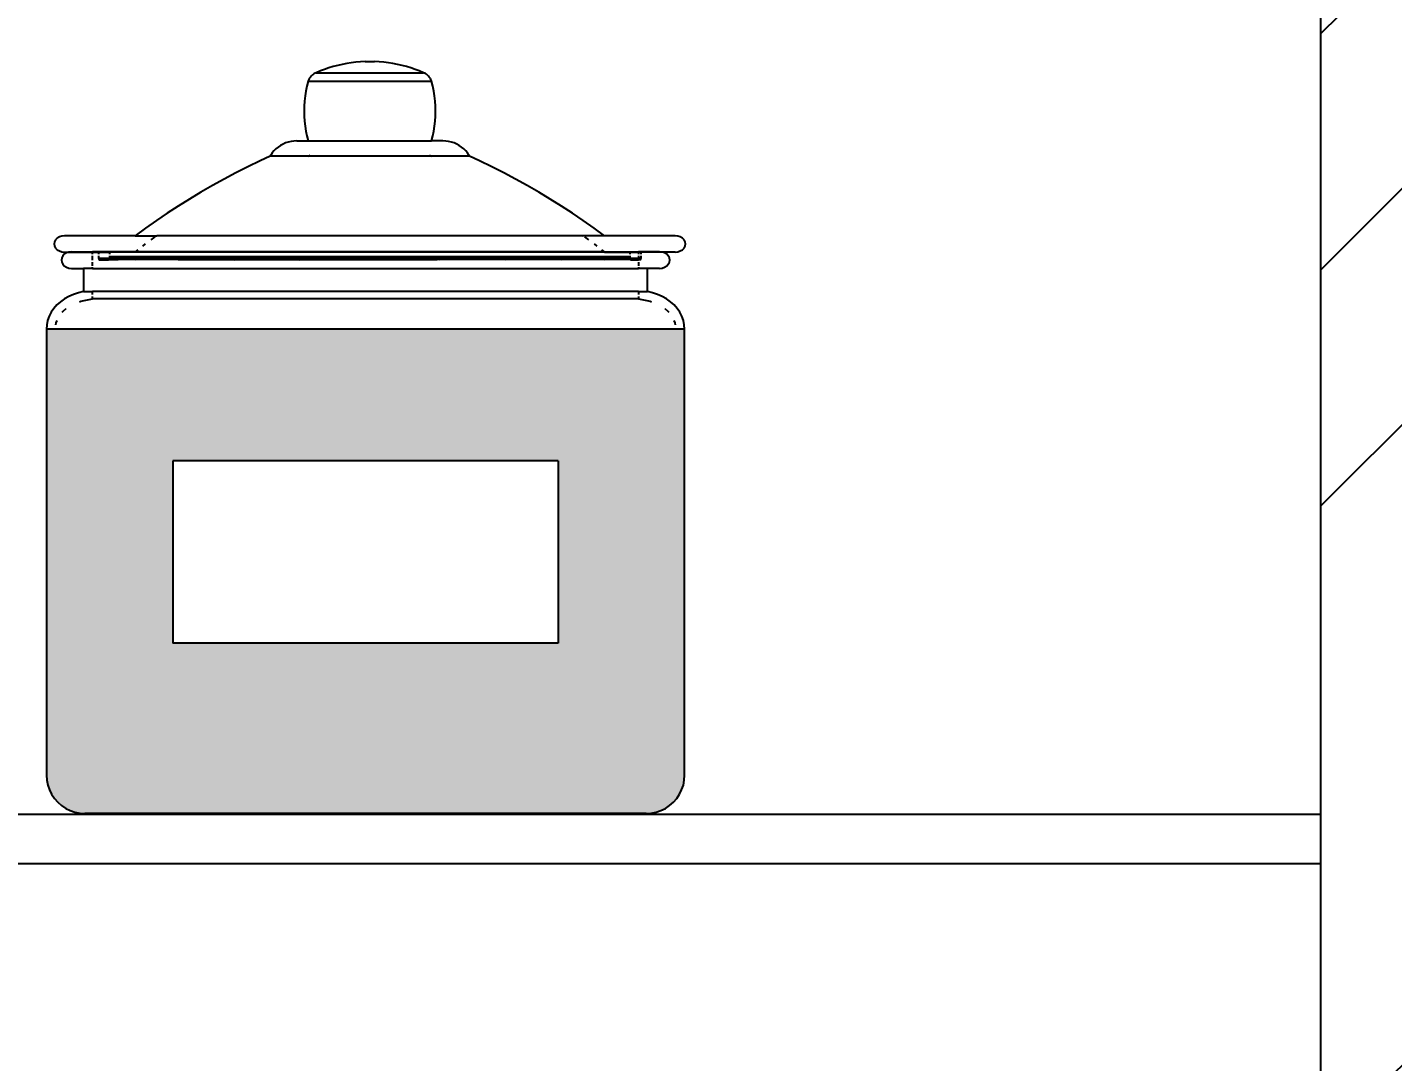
# Model space of a CAD drawing. Header units: millimetres. Extents: x 857 to 2168, y 576 to 1198.
# Drawn here: x 1517.08 to 1530.09, y 635.29 to 645.15 of the extents above; entities that cross this region are included whole.
import ezdxf

# ---------------------------------------------------------------- set-up
doc = ezdxf.new("R2010")
doc.units = ezdxf.units.MM
doc.layers.add('WAL', color=7, linetype='Continuous', lineweight=30)
doc.styles.get("Standard").update_dxf_attribs({"font": 'arial.ttf'})
doc.dimstyles.new('ISO-25', dxfattribs={"dimtxt": 2.5, "dimasz": 2.5, "dimexe": 1.25, "dimexo": 0.625, "dimtad": 1, "dimdec": 0, "dimlunit": 4, "dimtxsty": 'Standard', "dimcen": 2.5, "dimadec": 0, "dimazin": 0, "dimtfac": 1, "dimtdec": 0, "dimtmove": 0, "dimatfit": 3, "dimfxl": 1, "dimarcsym": 0})

# ---------------------------------------------------------------- blocks, each defined once
blk = doc.blocks.new('*D74')
at = {"layer": 'Defpoints', "color": 0, "transparency": 16777216}
for p in [(1529.406, 671.01), (1529.406, 626.364), (1547.605, 626.364)]:
    blk.add_point(p, dxfattribs=at)
at = {"layer": 'WAL', "color": 0, "lineweight": -2, "transparency": 16777216}
for p, q in [((1530.031, 671.01), (1548.855, 671.01)), ((1547.605, 668.51), (1547.605, 628.864)), ((1530.031, 626.364), (1548.855, 626.364))]:
    blk.add_line(p, q, dxfattribs=at)
at = {"layer": 'WAL', "color": 0, "transparency": 16777216}
for points in [[(1547.188, 668.51), (1548.021, 668.51), (1547.605, 671.01)], [(1547.188, 628.864), (1548.021, 628.864), (1547.605, 626.364)]]:
    blk.add_solid(points, dxfattribs=at)
at = {"layer": 'WAL', "color": 0, "lineweight": -2, "transparency": 16777216, "insert": (1545.702, 648.687), "char_height": 2.5, "attachment_point": 5, "rotation": 90}
blk.add_mtext('3\'10"', dxfattribs=at)

msp = doc.modelspace()

# ---------------------------------------------------------------- hatches: boundary and pattern name
at = {"lineweight": -2, "true_color": 0xfac7ad}
h = msp.add_hatch(color=31, dxfattribs=at)
h.dxf.hatch_style = 1
h.paths.add_polyline_path([(1502.977, 666.315), (1502.893, 666.315), (1496.981, 666.315), (1496.896, 666.315), (1496.896, 660.543), (1496.899, 660.495), (1496.908, 660.448), (1496.924, 660.403), (1496.945, 660.36), (1496.972, 660.32), (1497.003, 660.284), (1497.039, 660.253), (1497.079, 660.226), (1497.122, 660.205), (1497.134, 660.201), (1502.74, 660.201), (1502.752, 660.205), (1502.794, 660.226), (1502.834, 660.253), (1502.87, 660.284), (1502.902, 660.32), (1502.928, 660.36), (1502.95, 660.403), (1502.965, 660.448), (1502.974, 660.495), (1502.977, 660.543)])
h.paths.add_polyline_path([(1501.772, 662.56), (1498.101, 662.56), (1498.101, 664.298), (1501.772, 664.298)], flags=16)
h.paths.add_polyline_path([(1509.928, 666.315), (1509.843, 666.315), (1503.931, 666.315), (1503.846, 666.315), (1503.846, 660.543), (1503.849, 660.495), (1503.859, 660.448), (1503.874, 660.403), (1503.895, 660.36), (1503.922, 660.32), (1503.953, 660.284), (1503.989, 660.253), (1504.029, 660.226), (1504.072, 660.205), (1504.084, 660.201), (1509.69, 660.201), (1509.702, 660.205), (1509.745, 660.226), (1509.784, 660.253), (1509.82, 660.284), (1509.852, 660.32), (1509.879, 660.36), (1509.9, 660.403), (1509.915, 660.448), (1509.924, 660.495), (1509.928, 660.543)])
h.paths.add_polyline_path([(1505.052, 662.56), (1505.052, 664.298), (1508.722, 664.298), (1508.722, 662.56)], flags=16)
h.paths.add_polyline_path([(1516.687, 660.403), (1516.702, 660.448), (1516.712, 660.495), (1516.715, 660.543), (1516.715, 664.795), (1510.634, 664.795), (1510.634, 660.543), (1510.637, 660.495), (1510.646, 660.448), (1510.661, 660.403), (1510.683, 660.36), (1510.709, 660.32), (1510.741, 660.284), (1510.777, 660.253), (1510.816, 660.226), (1510.859, 660.205), (1510.871, 660.201), (1516.477, 660.201), (1516.489, 660.205), (1516.532, 660.226), (1516.572, 660.253), (1516.608, 660.284), (1516.639, 660.32), (1516.666, 660.36)])
h.paths.add_polyline_path([(1511.839, 661.8), (1511.839, 663.538), (1515.509, 663.538), (1515.509, 661.8)], flags=16)
h.paths.add_polyline_path([(1523.665, 664.795), (1517.584, 664.795), (1517.584, 660.543), (1517.587, 660.495), (1517.596, 660.448), (1517.612, 660.403), (1517.633, 660.36), (1517.659, 660.32), (1517.691, 660.284), (1517.727, 660.253), (1517.767, 660.226), (1517.81, 660.205), (1517.822, 660.201), (1523.427, 660.201), (1523.439, 660.205), (1523.482, 660.226), (1523.522, 660.253), (1523.558, 660.284), (1523.59, 660.32), (1523.616, 660.36), (1523.637, 660.403), (1523.653, 660.448), (1523.662, 660.495), (1523.665, 660.543)])
h.paths.add_polyline_path([(1518.789, 661.8), (1518.789, 663.538), (1522.46, 663.538), (1522.46, 661.8)], flags=16)
h.paths.add_polyline_path([(1504.216, 653.527), (1498.134, 653.527), (1498.134, 649.275), (1498.137, 649.228), (1498.147, 649.181), (1498.162, 649.135), (1498.183, 649.092), (1498.21, 649.053), (1498.241, 649.017), (1504.108, 649.017), (1504.14, 649.053), (1504.167, 649.092), (1504.188, 649.135), (1504.203, 649.181), (1504.212, 649.228), (1504.216, 649.275)])
h.paths.add_polyline_path([(1503.01, 650.532), (1499.34, 650.532), (1499.34, 652.27), (1503.01, 652.27)], flags=16)
h.paths.add_polyline_path([(1524.903, 655.047), (1524.819, 655.047), (1518.906, 655.047), (1518.822, 655.047), (1518.822, 649.275), (1518.825, 649.228), (1518.834, 649.181), (1518.85, 649.135), (1518.871, 649.092), (1518.897, 649.053), (1518.929, 649.017), (1524.796, 649.017), (1524.828, 649.053), (1524.854, 649.092), (1524.875, 649.135), (1524.891, 649.181), (1524.9, 649.228), (1524.903, 649.275)])
h.paths.add_polyline_path([(1523.698, 653.03), (1523.698, 651.293), (1520.027, 651.293), (1520.027, 653.03)], flags=16)
h.paths.add_polyline_path([(1511.166, 653.527), (1505.084, 653.527), (1505.084, 649.275), (1505.087, 649.228), (1505.097, 649.181), (1505.112, 649.135), (1505.133, 649.092), (1505.16, 649.053), (1505.192, 649.017), (1511.059, 649.017), (1511.09, 649.053), (1511.117, 649.092), (1511.138, 649.135), (1511.153, 649.181), (1511.163, 649.228), (1511.166, 649.275)])
h.paths.add_polyline_path([(1506.29, 650.532), (1506.29, 652.27), (1509.96, 652.27), (1509.96, 650.532)], flags=16)
h.paths.add_polyline_path([(1517.953, 655.047), (1517.869, 655.047), (1511.956, 655.047), (1511.872, 655.047), (1511.872, 649.275), (1511.875, 649.228), (1511.884, 649.181), (1511.9, 649.135), (1511.921, 649.092), (1511.947, 649.053), (1511.979, 649.017), (1517.846, 649.017), (1517.878, 649.053), (1517.904, 649.092), (1517.925, 649.135), (1517.941, 649.181), (1517.95, 649.228), (1517.953, 649.275)])
h.paths.add_polyline_path([(1513.077, 651.293), (1513.077, 653.03), (1516.748, 653.03), (1516.748, 651.293)], flags=16)
h.paths.add_polyline_path([(1502.654, 643.791), (1502.57, 643.791), (1496.658, 643.791), (1496.573, 643.791), (1496.573, 638.019), (1496.576, 637.971), (1496.585, 637.924), (1496.601, 637.879), (1496.622, 637.836), (1496.649, 637.796), (1496.68, 637.76), (1496.716, 637.729), (1496.756, 637.702), (1496.799, 637.681), (1496.844, 637.665), (1496.891, 637.656), (1496.939, 637.653), (1497.304, 637.653), (1501.923, 637.653), (1502.289, 637.653), (1502.336, 637.656), (1502.383, 637.665), (1502.429, 637.681), (1502.472, 637.702), (1502.511, 637.729), (1502.547, 637.76), (1502.579, 637.796), (1502.605, 637.836), (1502.627, 637.879), (1502.642, 637.924), (1502.651, 637.971), (1502.654, 638.019)])
h.paths.add_polyline_path([(1497.779, 640.036), (1497.779, 641.774), (1501.449, 641.774), (1501.449, 640.036)], flags=16)
h.paths.add_polyline_path([(1509.605, 643.791), (1509.52, 643.791), (1503.608, 643.791), (1503.523, 643.791), (1503.523, 638.019), (1503.526, 637.971), (1503.536, 637.924), (1503.551, 637.879), (1503.572, 637.836), (1503.599, 637.796), (1503.63, 637.76), (1503.666, 637.729), (1503.706, 637.702), (1503.749, 637.681), (1503.794, 637.665), (1503.841, 637.656), (1503.889, 637.653), (1504.254, 637.653), (1508.874, 637.653), (1509.239, 637.653), (1509.287, 637.656), (1509.334, 637.665), (1509.379, 637.681), (1509.422, 637.702), (1509.462, 637.729), (1509.498, 637.76), (1509.529, 637.796), (1509.556, 637.836), (1509.577, 637.879), (1509.592, 637.924), (1509.602, 637.971), (1509.605, 638.019)])
h.paths.add_polyline_path([(1504.729, 640.036), (1504.729, 641.774), (1508.399, 641.774), (1508.399, 640.036)], flags=16)
h.paths.add_polyline_path([(1516.392, 642.271), (1510.311, 642.271), (1510.311, 638.019), (1510.314, 637.971), (1510.323, 637.924), (1510.338, 637.879), (1510.36, 637.836), (1510.386, 637.796), (1510.418, 637.76), (1510.454, 637.729), (1510.493, 637.702), (1510.536, 637.681), (1510.582, 637.665), (1510.629, 637.656), (1510.676, 637.653), (1511.042, 637.653), (1515.661, 637.653), (1516.026, 637.653), (1516.074, 637.656), (1516.121, 637.665), (1516.166, 637.681), (1516.209, 637.702), (1516.249, 637.729), (1516.285, 637.76), (1516.316, 637.796), (1516.343, 637.836), (1516.364, 637.879), (1516.38, 637.924), (1516.389, 637.971), (1516.392, 638.019)])
h.paths.add_polyline_path([(1511.516, 639.276), (1511.516, 641.013), (1515.187, 641.013), (1515.187, 639.276)], flags=16)
h.paths.add_polyline_path([(1523.293, 637.836), (1523.314, 637.879), (1523.33, 637.924), (1523.339, 637.971), (1523.342, 638.019), (1523.342, 642.271), (1517.261, 642.271), (1517.261, 638.019), (1517.264, 637.971), (1517.273, 637.924), (1517.289, 637.879), (1517.31, 637.836), (1517.336, 637.796), (1517.368, 637.76), (1517.404, 637.729), (1517.444, 637.702), (1517.487, 637.681), (1517.532, 637.665), (1517.579, 637.656), (1517.627, 637.653), (1517.992, 637.653), (1522.611, 637.653), (1522.976, 637.653), (1523.024, 637.656), (1523.071, 637.665), (1523.116, 637.681), (1523.159, 637.702), (1523.199, 637.729), (1523.235, 637.76), (1523.267, 637.796)])
h.paths.add_polyline_path([(1518.466, 639.276), (1518.466, 641.013), (1522.137, 641.013), (1522.137, 639.276)], flags=16)
h.paths.add_polyline_path([(1502.685, 630.978), (1496.604, 630.978), (1496.604, 626.726), (1496.607, 626.679), (1496.616, 626.632), (1496.631, 626.586), (1496.653, 626.544), (1496.679, 626.504), (1496.711, 626.468), (1502.578, 626.468), (1502.609, 626.504), (1502.636, 626.544), (1502.657, 626.586), (1502.672, 626.632), (1502.682, 626.679), (1502.685, 626.726)])
h.paths.add_polyline_path([(1497.809, 627.984), (1497.809, 629.721), (1501.479, 629.721), (1501.479, 627.984)], flags=16)
h.paths.add_polyline_path([(1509.635, 630.978), (1503.554, 630.978), (1503.554, 626.726), (1503.557, 626.679), (1503.566, 626.632), (1503.582, 626.586), (1503.603, 626.544), (1503.629, 626.504), (1503.661, 626.468), (1509.528, 626.468), (1509.56, 626.504), (1509.586, 626.544), (1509.607, 626.586), (1509.623, 626.632), (1509.632, 626.679), (1509.635, 626.726)])
h.paths.add_polyline_path([(1504.759, 627.984), (1504.759, 629.721), (1508.43, 629.721), (1508.43, 627.984)], flags=16)
h.paths.add_polyline_path([(1516.422, 632.499), (1516.338, 632.499), (1510.426, 632.499), (1510.341, 632.499), (1510.341, 626.726), (1510.344, 626.679), (1510.354, 626.632), (1510.369, 626.586), (1510.39, 626.544), (1510.417, 626.504), (1510.448, 626.468), (1516.315, 626.468), (1516.347, 626.504), (1516.373, 626.544), (1516.395, 626.586), (1516.41, 626.632), (1516.419, 626.679), (1516.422, 626.726)])
h.paths.add_polyline_path([(1511.547, 628.744), (1511.547, 630.481), (1515.217, 630.481), (1515.217, 628.744)], flags=16)
h.paths.add_polyline_path([(1523.373, 632.499), (1523.288, 632.499), (1517.376, 632.499), (1517.291, 632.499), (1517.291, 626.726), (1517.294, 626.679), (1517.304, 626.632), (1517.319, 626.586), (1517.34, 626.544), (1517.367, 626.504), (1517.398, 626.468), (1523.266, 626.468), (1523.297, 626.504), (1523.324, 626.544), (1523.345, 626.586), (1523.36, 626.632), (1523.37, 626.679), (1523.373, 626.726)])
h.paths.add_polyline_path([(1522.167, 628.744), (1518.497, 628.744), (1518.497, 630.481), (1522.167, 630.481)], flags=16)
at = {"layer": 'WAL', "lineweight": -2, "true_color": 0xd56c9f}
h = msp.add_hatch(dxfattribs=at)
h.set_pattern_fill('GOST_GROUND', color=233, scale=0.75)
h.set_pattern_definition([(45, (-730.247, 1758.333), (10.606602, 0), [15]), (45, (-727.997, 1758.333), (10.606602, 0), [15]), (45, (-725.747, 1758.333), (10.606602, 0), [15])])
h.paths.add_polyline_path([(1533.814, 703.247), (1490.869, 703.247), (1490.869, 673.83), (1529.406, 673.83, 0.496712), (1529.406, 672.89), (1490.869, 672.89), (1490.869, 671.01), (1529.406, 671.01), (1529.406, 626.364), (1490.869, 626.364), (1490.869, 624.484), (1529.428, 624.484, 0.569305), (1529.428, 623.544), (1490.869, 623.544), (1490.869, 594.948), (1533.814, 594.948), (1533.814, 622.605)])

# ---------------------------------------------------------------- linework, layer by layer
at = {"layer": 'WAL', "lineweight": -2}
for p, q in [((1529.406, 626.364), (1529.406, 671.01)), ((1519.871, 644.731), (1519.832, 644.714)), ((1519.871, 644.731), (1519.832, 644.714)), ((1519.911, 644.746), (1519.871, 644.731)), ((1519.911, 644.746), (1519.871, 644.731)), ((1519.952, 644.759), (1519.911, 644.746)), ((1519.952, 644.759), (1519.911, 644.746)), ((1519.994, 644.772), (1519.952, 644.759)), ((1519.994, 644.772), (1519.952, 644.759)), ((1520.036, 644.783), (1519.994, 644.772)), ((1520.036, 644.783), (1519.994, 644.772)), ((1520.079, 644.792), (1520.036, 644.783)), ((1520.079, 644.792), (1520.036, 644.783)), ((1520.122, 644.801), (1520.079, 644.792)), ((1520.122, 644.801), (1520.079, 644.792)), ((1520.166, 644.808), (1520.122, 644.801)), ((1520.166, 644.808), (1520.122, 644.801)), ((1520.21, 644.813), (1520.166, 644.808)), ((1520.21, 644.813), (1520.166, 644.808)), ((1520.254, 644.817), (1520.21, 644.813)), ((1520.254, 644.817), (1520.21, 644.813)), ((1520.298, 644.82), (1520.254, 644.817)), ((1520.298, 644.82), (1520.254, 644.817)), ((1520.298, 644.82), (1520.387, 644.82)), ((1520.298, 644.82), (1520.387, 644.82)), ((1520.431, 644.817), (1520.387, 644.82)), ((1520.431, 644.817), (1520.387, 644.82)), ((1520.475, 644.813), (1520.431, 644.817)), ((1520.475, 644.813), (1520.431, 644.817)), ((1520.519, 644.808), (1520.475, 644.813)), ((1520.519, 644.808), (1520.475, 644.813)), ((1520.563, 644.801), (1520.519, 644.808)), ((1520.563, 644.801), (1520.519, 644.808)), ((1520.606, 644.792), (1520.563, 644.801)), ((1520.606, 644.792), (1520.563, 644.801)), ((1520.649, 644.783), (1520.606, 644.792)), ((1520.649, 644.783), (1520.606, 644.792)), ((1520.691, 644.772), (1520.649, 644.783)), ((1520.691, 644.772), (1520.649, 644.783)), ((1520.733, 644.759), (1520.691, 644.772)), ((1520.733, 644.759), (1520.691, 644.772)), ((1520.774, 644.746), (1520.733, 644.759)), ((1520.774, 644.746), (1520.733, 644.759)), ((1520.814, 644.731), (1520.774, 644.746)), ((1520.814, 644.731), (1520.774, 644.746)), ((1520.853, 644.714), (1520.814, 644.731)), ((1520.853, 644.714), (1520.814, 644.731)), ((1519.755, 644.633), (1519.743, 644.587)), ((1519.755, 644.633), (1519.743, 644.587)), ((1519.758, 644.642), (1519.755, 644.633)), ((1519.758, 644.642), (1519.755, 644.633)), ((1519.755, 644.633), (1520.93, 644.633)), ((1519.755, 644.633), (1520.93, 644.633)), ((1519.761, 644.65), (1519.758, 644.642)), ((1519.761, 644.65), (1519.758, 644.642)), ((1519.765, 644.658), (1519.761, 644.65)), ((1519.765, 644.658), (1519.761, 644.65)), ((1519.77, 644.666), (1519.765, 644.658)), ((1519.77, 644.666), (1519.765, 644.658)), ((1519.776, 644.673), (1519.77, 644.666)), ((1519.776, 644.673), (1519.77, 644.666)), ((1519.782, 644.681), (1519.776, 644.673)), ((1519.782, 644.681), (1519.776, 644.673)), ((1519.789, 644.687), (1519.782, 644.681)), ((1519.789, 644.687), (1519.782, 644.681)), ((1519.797, 644.694), (1519.789, 644.687)), ((1519.797, 644.694), (1519.789, 644.687)), ((1519.805, 644.7), (1519.797, 644.694)), ((1519.805, 644.7), (1519.797, 644.694)), ((1519.813, 644.705), (1519.805, 644.7)), ((1519.813, 644.705), (1519.805, 644.7)), ((1519.822, 644.71), (1519.813, 644.705)), ((1519.822, 644.71), (1519.813, 644.705)), ((1519.832, 644.714), (1519.822, 644.71)), ((1519.832, 644.714), (1519.822, 644.71)), ((1519.832, 644.714), (1520.853, 644.714)), ((1519.832, 644.714), (1520.853, 644.714)), ((1520.863, 644.71), (1520.853, 644.714)), ((1520.863, 644.71), (1520.853, 644.714)), ((1520.872, 644.705), (1520.863, 644.71)), ((1520.872, 644.705), (1520.863, 644.71)), ((1520.881, 644.7), (1520.872, 644.705)), ((1520.881, 644.7), (1520.872, 644.705)), ((1520.889, 644.694), (1520.881, 644.7)), ((1520.889, 644.694), (1520.881, 644.7)), ((1520.896, 644.687), (1520.889, 644.694)), ((1520.896, 644.687), (1520.889, 644.694)), ((1520.903, 644.681), (1520.896, 644.687)), ((1520.903, 644.681), (1520.896, 644.687)), ((1520.909, 644.673), (1520.903, 644.681)), ((1520.909, 644.673), (1520.903, 644.681)), ((1520.915, 644.666), (1520.909, 644.673)), ((1520.915, 644.666), (1520.909, 644.673)), ((1520.92, 644.658), (1520.915, 644.666)), ((1520.92, 644.658), (1520.915, 644.666)), ((1520.924, 644.65), (1520.92, 644.658)), ((1520.924, 644.65), (1520.92, 644.658)), ((1520.928, 644.642), (1520.924, 644.65)), ((1520.928, 644.642), (1520.924, 644.65)), ((1520.93, 644.633), (1520.928, 644.642)), ((1520.93, 644.633), (1520.928, 644.642)), ((1520.942, 644.587), (1520.93, 644.633)), ((1520.942, 644.587), (1520.93, 644.633)), ((1519.726, 644.492), (1519.721, 644.444)), ((1519.726, 644.492), (1519.721, 644.444)), ((1519.733, 644.539), (1519.726, 644.492)), ((1519.733, 644.539), (1519.726, 644.492)), ((1519.743, 644.587), (1519.733, 644.539)), ((1519.743, 644.587), (1519.733, 644.539)), ((1520.952, 644.539), (1520.942, 644.587)), ((1520.952, 644.539), (1520.942, 644.587)), ((1520.959, 644.492), (1520.952, 644.539)), ((1520.959, 644.492), (1520.952, 644.539)), ((1520.965, 644.444), (1520.959, 644.492)), ((1520.965, 644.444), (1520.959, 644.492)), ((1519.717, 644.396), (1519.716, 644.349)), ((1519.717, 644.396), (1519.716, 644.349)), ((1519.716, 644.349), (1519.717, 644.301)), ((1519.716, 644.349), (1519.717, 644.301)), ((1519.721, 644.444), (1519.717, 644.396)), ((1519.721, 644.444), (1519.717, 644.396)), ((1520.968, 644.396), (1520.965, 644.444)), ((1520.968, 644.396), (1520.965, 644.444)), ((1520.969, 644.349), (1520.968, 644.396)), ((1520.969, 644.349), (1520.968, 644.396)), ((1520.968, 644.301), (1520.969, 644.349)), ((1520.968, 644.301), (1520.969, 644.349)), ((1519.717, 644.301), (1519.721, 644.253)), ((1519.717, 644.301), (1519.721, 644.253)), ((1519.721, 644.253), (1519.726, 644.205)), ((1519.721, 644.253), (1519.726, 644.205)), ((1519.726, 644.205), (1519.733, 644.158)), ((1519.726, 644.205), (1519.733, 644.158)), ((1520.952, 644.158), (1520.959, 644.205)), ((1520.952, 644.158), (1520.959, 644.205)), ((1520.959, 644.205), (1520.965, 644.253)), ((1520.959, 644.205), (1520.965, 644.253)), ((1520.965, 644.253), (1520.968, 644.301)), ((1520.965, 644.253), (1520.968, 644.301)), ((1519.733, 644.158), (1519.743, 644.111)), ((1519.733, 644.158), (1519.743, 644.111)), ((1519.743, 644.111), (1519.755, 644.064)), ((1519.743, 644.111), (1519.755, 644.064)), ((1520.93, 644.064), (1520.942, 644.111)), ((1520.93, 644.064), (1520.942, 644.111)), ((1520.942, 644.111), (1520.952, 644.158)), ((1520.942, 644.111), (1520.952, 644.158)), ((1519.413, 643.949), (1519.398, 643.928)), ((1519.413, 643.949), (1519.398, 643.928)), ((1519.429, 643.97), (1519.413, 643.949)), ((1519.429, 643.97), (1519.413, 643.949)), ((1519.448, 643.988), (1519.429, 643.97)), ((1519.448, 643.988), (1519.429, 643.97)), ((1519.469, 644.005), (1519.448, 643.988)), ((1519.469, 644.005), (1519.448, 643.988)), ((1519.491, 644.02), (1519.469, 644.005)), ((1519.491, 644.02), (1519.469, 644.005)), ((1519.515, 644.033), (1519.491, 644.02)), ((1519.515, 644.033), (1519.491, 644.02)), ((1519.539, 644.044), (1519.515, 644.033)), ((1519.539, 644.044), (1519.515, 644.033)), ((1519.565, 644.053), (1519.539, 644.044)), ((1519.565, 644.053), (1519.539, 644.044)), ((1519.592, 644.059), (1519.565, 644.053)), ((1519.592, 644.059), (1519.565, 644.053)), ((1519.619, 644.062), (1519.592, 644.059)), ((1519.619, 644.062), (1519.592, 644.059)), ((1519.646, 644.064), (1519.619, 644.062)), ((1519.646, 644.064), (1519.619, 644.062)), ((1519.646, 644.064), (1519.755, 644.064)), ((1519.646, 644.064), (1519.755, 644.064)), ((1519.755, 644.064), (1520.93, 644.064)), ((1519.755, 644.064), (1520.93, 644.064)), ((1521.039, 644.064), (1520.93, 644.064)), ((1521.039, 644.064), (1520.93, 644.064)), ((1521.066, 644.062), (1521.039, 644.064)), ((1521.066, 644.062), (1521.039, 644.064)), ((1521.093, 644.059), (1521.066, 644.062)), ((1521.093, 644.059), (1521.066, 644.062)), ((1521.12, 644.053), (1521.093, 644.059)), ((1521.12, 644.053), (1521.093, 644.059)), ((1521.146, 644.044), (1521.12, 644.053)), ((1521.146, 644.044), (1521.12, 644.053)), ((1521.171, 644.033), (1521.146, 644.044)), ((1521.171, 644.033), (1521.146, 644.044)), ((1521.194, 644.02), (1521.171, 644.033)), ((1521.194, 644.02), (1521.171, 644.033)), ((1521.216, 644.005), (1521.194, 644.02)), ((1521.216, 644.005), (1521.194, 644.02)), ((1521.237, 643.988), (1521.216, 644.005)), ((1521.237, 643.988), (1521.216, 644.005)), ((1521.256, 643.97), (1521.237, 643.988)), ((1521.256, 643.97), (1521.237, 643.988)), ((1521.272, 643.949), (1521.256, 643.97)), ((1521.272, 643.949), (1521.256, 643.97)), ((1521.287, 643.928), (1521.272, 643.949)), ((1521.287, 643.928), (1521.272, 643.949)), ((1519.181, 643.818), (1519.066, 643.76)), ((1519.181, 643.818), (1519.066, 643.76)), ((1519.296, 643.874), (1519.181, 643.818)), ((1519.296, 643.874), (1519.181, 643.818)), ((1519.394, 643.92), (1519.296, 643.874)), ((1519.394, 643.92), (1519.296, 643.874)), ((1519.398, 643.928), (1519.394, 643.92)), ((1519.398, 643.928), (1519.394, 643.92)), ((1519.753, 643.92), (1519.394, 643.92)), ((1519.753, 643.92), (1519.394, 643.92)), ((1519.753, 643.92), (1519.774, 643.928)), ((1519.753, 643.92), (1519.774, 643.928)), ((1520.932, 643.92), (1519.753, 643.92)), ((1520.932, 643.92), (1519.753, 643.92)), ((1520.911, 643.928), (1520.932, 643.92)), ((1520.911, 643.928), (1520.932, 643.92)), ((1521.291, 643.92), (1520.932, 643.92)), ((1521.291, 643.92), (1520.932, 643.92)), ((1521.291, 643.92), (1521.287, 643.928)), ((1521.291, 643.92), (1521.287, 643.928)), ((1521.389, 643.874), (1521.291, 643.92)), ((1521.389, 643.874), (1521.291, 643.92)), ((1521.505, 643.818), (1521.389, 643.874)), ((1521.505, 643.818), (1521.389, 643.874)), ((1521.619, 643.76), (1521.505, 643.818)), ((1521.619, 643.76), (1521.505, 643.818)), ((1518.954, 643.7), (1518.842, 643.638)), ((1518.954, 643.7), (1518.842, 643.638)), ((1519.066, 643.76), (1518.954, 643.7)), ((1519.066, 643.76), (1518.954, 643.7)), ((1521.731, 643.7), (1521.619, 643.76)), ((1521.731, 643.7), (1521.619, 643.76)), ((1521.843, 643.638), (1521.731, 643.7)), ((1521.843, 643.638), (1521.731, 643.7)), ((1518.732, 643.575), (1518.624, 643.51)), ((1518.732, 643.575), (1518.624, 643.51)), ((1518.842, 643.638), (1518.732, 643.575)), ((1518.842, 643.638), (1518.732, 643.575)), ((1521.953, 643.575), (1521.843, 643.638)), ((1521.953, 643.575), (1521.843, 643.638)), ((1522.061, 643.51), (1521.953, 643.575)), ((1522.061, 643.51), (1521.953, 643.575)), ((1518.517, 643.443), (1518.411, 643.374)), ((1518.517, 643.443), (1518.411, 643.374)), ((1518.624, 643.51), (1518.517, 643.443)), ((1518.624, 643.51), (1518.517, 643.443)), ((1522.168, 643.443), (1522.061, 643.51)), ((1522.168, 643.443), (1522.061, 643.51)), ((1522.274, 643.374), (1522.168, 643.443)), ((1522.274, 643.374), (1522.168, 643.443)), ((1518.308, 643.304), (1518.206, 643.232)), ((1518.308, 643.304), (1518.206, 643.232)), ((1518.411, 643.374), (1518.308, 643.304)), ((1518.411, 643.374), (1518.308, 643.304)), ((1522.377, 643.304), (1522.274, 643.374)), ((1522.377, 643.304), (1522.274, 643.374)), ((1522.48, 643.232), (1522.377, 643.304)), ((1522.48, 643.232), (1522.377, 643.304)), ((1517.407, 643.156), (1517.384, 643.148)), ((1517.407, 643.156), (1517.384, 643.148)), ((1517.432, 643.159), (1517.407, 643.156)), ((1517.432, 643.159), (1517.407, 643.156)), ((1518.105, 643.159), (1517.432, 643.159)), ((1518.105, 643.159), (1517.432, 643.159)), ((1518.206, 643.232), (1518.105, 643.159)), ((1518.206, 643.232), (1518.105, 643.159)), ((1518.105, 643.159), (1518.312, 643.159)), ((1518.105, 643.159), (1518.312, 643.159)), ((1518.308, 643.156), (1518.312, 643.159)), ((1518.308, 643.156), (1518.312, 643.159)), ((1522.373, 643.159), (1518.312, 643.159)), ((1522.373, 643.159), (1518.312, 643.159)), ((1522.373, 643.159), (1522.377, 643.156)), ((1522.58, 643.159), (1522.373, 643.159)), ((1522.373, 643.159), (1522.377, 643.156)), ((1522.58, 643.159), (1522.373, 643.159)), ((1522.58, 643.159), (1522.48, 643.232)), ((1522.58, 643.159), (1522.48, 643.232)), ((1523.253, 643.159), (1522.58, 643.159)), ((1523.253, 643.159), (1522.58, 643.159)), ((1523.278, 643.156), (1523.253, 643.159)), ((1523.278, 643.156), (1523.253, 643.159)), ((1523.301, 643.148), (1523.278, 643.156)), ((1523.301, 643.148), (1523.278, 643.156)), ((1517.338, 643.101), (1517.335, 643.082)), ((1517.338, 643.101), (1517.335, 643.082)), ((1517.335, 643.082), (1517.338, 643.062)), ((1517.335, 643.082), (1517.338, 643.062)), ((1517.348, 643.12), (1517.338, 643.101)), ((1517.348, 643.12), (1517.338, 643.101)), ((1517.338, 643.062), (1517.348, 643.043)), ((1517.338, 643.062), (1517.348, 643.043)), ((1517.364, 643.136), (1517.348, 643.12)), ((1517.364, 643.136), (1517.348, 643.12)), ((1517.348, 643.043), (1517.364, 643.027)), ((1517.348, 643.043), (1517.364, 643.027)), ((1517.384, 643.148), (1517.364, 643.136)), ((1517.384, 643.148), (1517.364, 643.136)), ((1517.364, 643.027), (1517.384, 643.015)), ((1517.364, 643.027), (1517.384, 643.015)), ((1518.109, 643.007), (1518.135, 643.027)), ((1518.109, 643.007), (1518.135, 643.027)), ((1518.18, 643.062), (1518.206, 643.082)), ((1518.18, 643.062), (1518.206, 643.082)), ((1518.258, 643.12), (1518.297, 643.148)), ((1518.258, 643.12), (1518.297, 643.148)), ((1522.388, 643.148), (1522.427, 643.12)), ((1522.388, 643.148), (1522.427, 643.12)), ((1522.479, 643.082), (1522.505, 643.062)), ((1522.479, 643.082), (1522.505, 643.062)), ((1522.55, 643.027), (1522.576, 643.007)), ((1522.55, 643.027), (1522.576, 643.007)), ((1523.322, 643.136), (1523.301, 643.148)), ((1523.322, 643.136), (1523.301, 643.148)), ((1523.301, 643.015), (1523.322, 643.027)), ((1523.301, 643.015), (1523.322, 643.027)), ((1523.337, 643.12), (1523.322, 643.136)), ((1523.337, 643.12), (1523.322, 643.136)), ((1523.322, 643.027), (1523.337, 643.043)), ((1523.322, 643.027), (1523.337, 643.043)), ((1523.347, 643.101), (1523.337, 643.12)), ((1523.347, 643.101), (1523.337, 643.12)), ((1523.337, 643.043), (1523.347, 643.062)), ((1523.337, 643.043), (1523.347, 643.062)), ((1523.35, 643.082), (1523.347, 643.101)), ((1523.35, 643.082), (1523.347, 643.101)), ((1523.347, 643.062), (1523.35, 643.082)), ((1523.347, 643.062), (1523.35, 643.082)), ((1517.384, 643.015), (1517.407, 643.007)), ((1517.384, 643.015), (1517.407, 643.007)), ((1517.406, 642.948), (1517.403, 642.928)), ((1517.406, 642.948), (1517.403, 642.928)), ((1517.403, 642.928), (1517.406, 642.907)), ((1517.403, 642.928), (1517.406, 642.907)), ((1517.416, 642.967), (1517.406, 642.948)), ((1517.416, 642.967), (1517.406, 642.948)), ((1517.406, 642.907), (1517.416, 642.888)), ((1517.406, 642.907), (1517.416, 642.888)), ((1517.407, 643.007), (1517.432, 643.004)), ((1517.407, 643.007), (1517.432, 643.004)), ((1517.431, 642.984), (1517.416, 642.967)), ((1517.431, 642.984), (1517.416, 642.967)), ((1517.451, 642.996), (1517.431, 642.984)), ((1517.451, 642.996), (1517.431, 642.984)), ((1517.432, 643.004), (1517.475, 643.004)), ((1517.432, 643.004), (1517.475, 643.004)), ((1517.475, 643.004), (1517.451, 642.996)), ((1517.475, 643.004), (1517.451, 642.996)), ((1517.476, 643.004), (1517.475, 643.004)), ((1517.476, 643.004), (1517.475, 643.004)), ((1517.5, 643.007), (1517.476, 643.004)), ((1517.5, 643.007), (1517.476, 643.004)), ((1517.476, 643.004), (1517.7, 643.004)), ((1517.476, 643.004), (1517.7, 643.004)), ((1517.5, 643.007), (1517.7, 643.007)), ((1517.5, 643.007), (1517.7, 643.007)), ((1517.7, 643.004), (1517.7, 643.007)), ((1518.109, 643.007), (1517.7, 643.007)), ((1518.064, 643.007), (1517.7, 643.007)), ((1517.7, 643.004), (1517.7, 643.007)), ((1518.109, 643.007), (1517.7, 643.007)), ((1518.064, 643.007), (1517.7, 643.007)), ((1517.7, 642.984), (1517.7, 643.004)), ((1517.7, 643.004), (1517.758, 643.004)), ((1517.7, 642.984), (1517.7, 643.004)), ((1517.7, 643.004), (1517.758, 643.004)), ((1517.7, 642.928), (1517.7, 642.967)), ((1517.7, 642.928), (1517.7, 642.967)), ((1517.7, 642.872), (1517.7, 642.907)), ((1517.7, 642.872), (1517.7, 642.907)), ((1517.758, 643.004), (1517.758, 642.984)), ((1517.758, 643.004), (1517.866, 643.004)), ((1517.758, 643.004), (1517.758, 642.984)), ((1517.758, 643.004), (1517.866, 643.004)), ((1517.758, 642.967), (1517.758, 642.947)), ((1517.758, 642.967), (1517.758, 642.947)), ((1517.758, 642.947), (1517.76, 642.941)), ((1517.758, 642.947), (1517.864, 642.947)), ((1517.758, 642.947), (1517.76, 642.941)), ((1517.758, 642.947), (1517.864, 642.947)), ((1517.76, 642.941), (1517.761, 642.936)), ((1517.76, 642.941), (1517.863, 642.941)), ((1517.76, 642.941), (1517.761, 642.936)), ((1517.76, 642.941), (1517.863, 642.941)), ((1517.761, 642.936), (1517.763, 642.931)), ((1517.761, 642.936), (1517.849, 642.936)), ((1517.761, 642.936), (1517.763, 642.931)), ((1517.761, 642.936), (1517.849, 642.936)), ((1517.763, 642.931), (1517.851, 642.931)), ((1517.763, 642.931), (1517.765, 642.928)), ((1517.763, 642.931), (1517.851, 642.931)), ((1517.763, 642.931), (1517.765, 642.928)), ((1517.862, 642.937), (1517.849, 642.936)), ((1517.862, 642.937), (1517.849, 642.936)), ((1517.86, 642.932), (1517.851, 642.931)), ((1517.86, 642.932), (1517.851, 642.931)), ((1517.858, 642.928), (1517.86, 642.932)), ((1517.858, 642.928), (1517.86, 642.932)), ((1517.86, 642.932), (1517.862, 642.937)), ((1517.86, 642.932), (1517.862, 642.937)), ((1517.86, 642.932), (1517.945, 642.932)), ((1517.86, 642.932), (1517.945, 642.932)), ((1517.862, 642.937), (1517.863, 642.941)), ((1517.862, 642.937), (1517.863, 642.941)), ((1517.947, 642.937), (1517.862, 642.937)), ((1517.947, 642.937), (1517.862, 642.937)), ((1517.863, 642.941), (1517.864, 642.947)), ((1517.863, 642.941), (1517.864, 642.947)), ((1522.822, 642.941), (1517.863, 642.941)), ((1522.822, 642.941), (1517.863, 642.941)), ((1517.864, 642.947), (1517.866, 642.961)), ((1517.864, 642.947), (1517.866, 642.961)), ((1517.864, 642.947), (1522.821, 642.947)), ((1517.864, 642.947), (1522.821, 642.947)), ((1517.866, 642.984), (1517.866, 643.004)), ((1518.105, 643.004), (1517.866, 643.004)), ((1517.866, 642.984), (1517.866, 643.004)), ((1518.105, 643.004), (1517.866, 643.004)), ((1517.866, 642.961), (1517.866, 642.967)), ((1517.866, 642.961), (1517.866, 642.967)), ((1517.866, 642.961), (1522.819, 642.961)), ((1517.866, 642.961), (1522.819, 642.961)), ((1518.109, 642.931), (1517.945, 642.932)), ((1518.109, 642.931), (1517.945, 642.932)), ((1517.947, 642.937), (1518.107, 642.936)), ((1517.947, 642.937), (1518.107, 642.936)), ((1518.105, 643.004), (1518.109, 643.007)), ((1518.105, 643.004), (1518.109, 643.007)), ((1522.58, 643.004), (1518.105, 643.004)), ((1522.58, 643.004), (1518.105, 643.004)), ((1518.107, 642.936), (1518.195, 642.937)), ((1518.107, 642.936), (1518.195, 642.937)), ((1522.576, 643.007), (1518.109, 643.007)), ((1522.576, 643.007), (1518.109, 643.007)), ((1518.193, 642.932), (1518.109, 642.931)), ((1518.193, 642.932), (1518.109, 642.931)), ((1518.519, 642.931), (1518.193, 642.932)), ((1518.519, 642.931), (1518.193, 642.932)), ((1518.517, 642.936), (1518.195, 642.937)), ((1518.517, 642.936), (1518.195, 642.937)), ((1518.517, 642.936), (1518.589, 642.937)), ((1518.517, 642.936), (1518.589, 642.937)), ((1518.519, 642.931), (1518.587, 642.932)), ((1518.519, 642.931), (1518.587, 642.932)), ((1518.587, 642.932), (1519.053, 642.931)), ((1518.587, 642.932), (1519.053, 642.931)), ((1518.589, 642.937), (1519.052, 642.936)), ((1518.589, 642.937), (1519.052, 642.936)), ((1519.052, 642.936), (1519.102, 642.937)), ((1519.052, 642.936), (1519.102, 642.937)), ((1519.053, 642.931), (1519.101, 642.932)), ((1519.053, 642.931), (1519.101, 642.932)), ((1519.101, 642.932), (1519.675, 642.931)), ((1519.101, 642.932), (1519.675, 642.931)), ((1519.102, 642.937), (1519.674, 642.936)), ((1519.102, 642.937), (1519.674, 642.936)), ((1519.674, 642.936), (1519.701, 642.937)), ((1519.674, 642.936), (1519.701, 642.937)), ((1519.675, 642.931), (1519.7, 642.932)), ((1519.675, 642.931), (1519.7, 642.932)), ((1520.343, 642.931), (1519.7, 642.932)), ((1519.7, 642.932), (1520.985, 642.932)), ((1520.343, 642.931), (1519.7, 642.932)), ((1519.7, 642.932), (1520.985, 642.932)), ((1520.343, 642.936), (1519.701, 642.937)), ((1519.701, 642.937), (1520.985, 642.937)), ((1520.343, 642.936), (1519.701, 642.937)), ((1519.701, 642.937), (1520.985, 642.937)), ((1520.985, 642.937), (1520.343, 642.936)), ((1520.985, 642.937), (1520.343, 642.936)), ((1520.985, 642.932), (1520.343, 642.931)), ((1520.985, 642.932), (1520.343, 642.931)), ((1521.011, 642.936), (1520.985, 642.937)), ((1521.011, 642.936), (1520.985, 642.937)), ((1521.01, 642.931), (1520.985, 642.932)), ((1521.01, 642.931), (1520.985, 642.932)), ((1521.584, 642.932), (1521.01, 642.931)), ((1521.584, 642.932), (1521.01, 642.931)), ((1521.583, 642.937), (1521.011, 642.936)), ((1521.583, 642.937), (1521.011, 642.936)), ((1521.633, 642.936), (1521.583, 642.937)), ((1521.633, 642.936), (1521.583, 642.937)), ((1521.632, 642.931), (1521.584, 642.932)), ((1521.632, 642.931), (1521.584, 642.932)), ((1522.098, 642.932), (1521.632, 642.931)), ((1522.098, 642.932), (1521.632, 642.931)), ((1522.096, 642.937), (1521.633, 642.936)), ((1522.096, 642.937), (1521.633, 642.936)), ((1522.168, 642.936), (1522.096, 642.937)), ((1522.168, 642.936), (1522.096, 642.937)), ((1522.166, 642.931), (1522.098, 642.932)), ((1522.166, 642.931), (1522.098, 642.932)), ((1522.492, 642.932), (1522.166, 642.931)), ((1522.492, 642.932), (1522.166, 642.931)), ((1522.491, 642.937), (1522.168, 642.936)), ((1522.491, 642.937), (1522.168, 642.936)), ((1522.578, 642.936), (1522.491, 642.937)), ((1522.578, 642.936), (1522.491, 642.937)), ((1522.576, 642.931), (1522.492, 642.932)), ((1522.576, 642.931), (1522.492, 642.932)), ((1522.576, 643.007), (1522.58, 643.004)), ((1522.576, 643.007), (1522.903, 643.007)), ((1522.576, 643.007), (1522.58, 643.004)), ((1522.576, 643.007), (1522.903, 643.007)), ((1522.74, 642.932), (1522.576, 642.931)), ((1522.74, 642.932), (1522.576, 642.931)), ((1522.738, 642.937), (1522.578, 642.936)), ((1522.738, 642.937), (1522.578, 642.936)), ((1522.58, 643.004), (1522.819, 643.004)), ((1522.58, 643.004), (1522.819, 643.004)), ((1522.823, 642.937), (1522.738, 642.937)), ((1522.823, 642.936), (1522.738, 642.937)), ((1522.823, 642.937), (1522.738, 642.937)), ((1522.823, 642.936), (1522.738, 642.937)), ((1522.825, 642.932), (1522.74, 642.932)), ((1522.825, 642.931), (1522.74, 642.932)), ((1522.825, 642.932), (1522.74, 642.932)), ((1522.825, 642.931), (1522.74, 642.932)), ((1522.819, 643.004), (1522.819, 642.984)), ((1522.819, 643.004), (1522.903, 643.004)), ((1522.819, 643.004), (1522.819, 642.984)), ((1522.819, 643.004), (1522.903, 643.004)), ((1522.819, 642.967), (1522.819, 642.961)), ((1522.819, 642.967), (1522.819, 642.961)), ((1522.819, 642.961), (1522.821, 642.947)), ((1522.819, 642.961), (1522.821, 642.947)), ((1522.821, 642.947), (1522.822, 642.941)), ((1522.821, 642.947), (1522.903, 642.947)), ((1522.821, 642.947), (1522.822, 642.941)), ((1522.821, 642.947), (1522.903, 642.947)), ((1522.822, 642.941), (1522.823, 642.937)), ((1522.822, 642.941), (1522.903, 642.941)), ((1522.822, 642.941), (1522.823, 642.937)), ((1522.822, 642.941), (1522.903, 642.941)), ((1522.823, 642.937), (1522.823, 642.936)), ((1522.823, 642.937), (1522.823, 642.936)), ((1522.823, 642.936), (1522.825, 642.932)), ((1522.823, 642.936), (1522.903, 642.936)), ((1522.823, 642.936), (1522.825, 642.932)), ((1522.823, 642.936), (1522.903, 642.936)), ((1522.825, 642.932), (1522.825, 642.931)), ((1522.825, 642.932), (1522.825, 642.931)), ((1522.825, 642.931), (1522.827, 642.928)), ((1522.825, 642.931), (1522.903, 642.931)), ((1522.825, 642.931), (1522.827, 642.928)), ((1522.825, 642.931), (1522.903, 642.931)), ((1522.903, 643.007), (1522.903, 643.004)), ((1523.103, 643.007), (1522.903, 643.007)), ((1522.903, 643.007), (1522.903, 643.004)), ((1523.103, 643.007), (1522.903, 643.007)), ((1522.903, 643.004), (1522.903, 642.984)), ((1522.928, 643.004), (1522.903, 643.004)), ((1522.903, 643.004), (1522.903, 642.984)), ((1522.928, 643.004), (1522.903, 643.004)), ((1522.903, 642.967), (1522.903, 642.947)), ((1522.903, 642.967), (1522.903, 642.947)), ((1522.927, 642.947), (1522.903, 642.947)), ((1522.903, 642.947), (1522.903, 642.941)), ((1522.927, 642.947), (1522.903, 642.947)), ((1522.903, 642.947), (1522.903, 642.941)), ((1522.926, 642.941), (1522.903, 642.941)), ((1522.903, 642.941), (1522.903, 642.936)), ((1522.926, 642.941), (1522.903, 642.941)), ((1522.903, 642.941), (1522.903, 642.936)), ((1522.924, 642.936), (1522.903, 642.936)), ((1522.903, 642.936), (1522.903, 642.931)), ((1522.924, 642.936), (1522.903, 642.936)), ((1522.903, 642.936), (1522.903, 642.931)), ((1522.922, 642.931), (1522.903, 642.931)), ((1522.903, 642.931), (1522.903, 642.928)), ((1522.922, 642.931), (1522.903, 642.931)), ((1522.903, 642.931), (1522.903, 642.928)), ((1522.903, 642.907), (1522.903, 642.872)), ((1522.903, 642.907), (1522.903, 642.872)), ((1522.92, 642.928), (1522.922, 642.931)), ((1522.92, 642.928), (1522.922, 642.931)), ((1522.922, 642.931), (1522.924, 642.936)), ((1522.922, 642.931), (1522.924, 642.936)), ((1522.924, 642.936), (1522.926, 642.941)), ((1522.924, 642.936), (1522.926, 642.941)), ((1522.926, 642.941), (1522.927, 642.947)), ((1522.926, 642.941), (1522.927, 642.947)), ((1522.927, 642.984), (1522.928, 643.004)), ((1522.927, 642.984), (1522.928, 643.004)), ((1522.927, 642.947), (1522.927, 642.967)), ((1522.927, 642.947), (1522.927, 642.967)), ((1523.127, 643.004), (1522.928, 643.004)), ((1523.127, 643.004), (1522.928, 643.004)), ((1523.127, 643.004), (1523.103, 643.007)), ((1523.127, 643.004), (1523.103, 643.007)), ((1523.128, 643.004), (1523.127, 643.004)), ((1523.128, 643.004), (1523.127, 643.004)), ((1523.152, 642.996), (1523.128, 643.004)), ((1523.154, 643.004), (1523.128, 643.004)), ((1523.152, 642.996), (1523.128, 643.004)), ((1523.154, 643.004), (1523.128, 643.004)), ((1523.172, 642.984), (1523.152, 642.996)), ((1523.172, 642.984), (1523.152, 642.996)), ((1523.253, 643.004), (1523.154, 643.004)), ((1523.253, 643.004), (1523.154, 643.004)), ((1523.187, 642.967), (1523.172, 642.984)), ((1523.187, 642.967), (1523.172, 642.984)), ((1523.197, 642.948), (1523.187, 642.967)), ((1523.197, 642.948), (1523.187, 642.967)), ((1523.187, 642.888), (1523.197, 642.907)), ((1523.187, 642.888), (1523.197, 642.907)), ((1523.2, 642.928), (1523.197, 642.948)), ((1523.2, 642.928), (1523.197, 642.948)), ((1523.197, 642.907), (1523.2, 642.928)), ((1523.197, 642.907), (1523.2, 642.928)), ((1523.253, 643.004), (1523.278, 643.007)), ((1523.253, 643.004), (1523.278, 643.007)), ((1523.278, 643.007), (1523.301, 643.015)), ((1523.278, 643.007), (1523.301, 643.015)), ((1517.416, 642.888), (1517.431, 642.872)), ((1517.416, 642.888), (1517.431, 642.872)), ((1517.431, 642.872), (1517.451, 642.859)), ((1517.431, 642.872), (1517.451, 642.859)), ((1517.451, 642.859), (1517.475, 642.851)), ((1517.451, 642.859), (1517.475, 642.851)), ((1517.475, 642.851), (1517.5, 642.849)), ((1517.475, 642.851), (1517.5, 642.849)), ((1517.5, 642.849), (1517.615, 642.849)), ((1517.5, 642.849), (1517.615, 642.849)), ((1517.615, 642.849), (1517.615, 642.627)), ((1517.7, 642.849), (1517.615, 642.849)), ((1517.615, 642.849), (1517.615, 642.627)), ((1517.7, 642.849), (1517.615, 642.849)), ((1517.7, 642.849), (1517.7, 642.859)), ((1517.7, 642.849), (1517.7, 642.859)), ((1517.7, 642.849), (1522.903, 642.849)), ((1517.7, 642.849), (1522.903, 642.849)), ((1522.903, 642.859), (1522.903, 642.849)), ((1522.903, 642.859), (1522.903, 642.849)), ((1522.988, 642.849), (1522.903, 642.849)), ((1522.988, 642.849), (1522.903, 642.849)), ((1522.988, 642.627), (1522.988, 642.849)), ((1523.103, 642.849), (1522.988, 642.849)), ((1522.988, 642.627), (1522.988, 642.849)), ((1523.103, 642.849), (1522.988, 642.849)), ((1523.103, 642.849), (1523.128, 642.851)), ((1523.103, 642.849), (1523.128, 642.851)), ((1523.128, 642.851), (1523.152, 642.859)), ((1523.128, 642.851), (1523.152, 642.859)), ((1523.152, 642.859), (1523.172, 642.872)), ((1523.152, 642.859), (1523.172, 642.872)), ((1523.172, 642.872), (1523.187, 642.888)), ((1523.172, 642.872), (1523.187, 642.888)), ((1517.395, 642.531), (1517.361, 642.5)), ((1517.395, 642.531), (1517.361, 642.5)), ((1517.433, 642.558), (1517.395, 642.531)), ((1517.433, 642.558), (1517.395, 642.531)), ((1517.475, 642.581), (1517.433, 642.558)), ((1517.475, 642.581), (1517.433, 642.558)), ((1517.519, 642.601), (1517.475, 642.581)), ((1517.519, 642.601), (1517.475, 642.581)), ((1517.566, 642.616), (1517.519, 642.601)), ((1517.566, 642.616), (1517.519, 642.601)), ((1517.615, 642.627), (1517.566, 642.616)), ((1517.615, 642.627), (1517.566, 642.616)), ((1517.576, 642.531), (1517.589, 642.535)), ((1517.576, 642.531), (1517.589, 642.535)), ((1517.589, 642.535), (1517.7, 642.559)), ((1517.589, 642.535), (1517.7, 642.559)), ((1517.615, 642.627), (1517.7, 642.627)), ((1517.615, 642.627), (1517.7, 642.627)), ((1517.7, 642.601), (1517.7, 642.627)), ((1522.903, 642.627), (1517.7, 642.627)), ((1517.7, 642.601), (1517.7, 642.627)), ((1522.903, 642.627), (1517.7, 642.627)), ((1517.7, 642.559), (1517.7, 642.581)), ((1517.7, 642.559), (1517.7, 642.581)), ((1522.903, 642.559), (1517.7, 642.559)), ((1522.903, 642.559), (1517.7, 642.559)), ((1522.903, 642.627), (1522.903, 642.601)), ((1522.903, 642.627), (1522.988, 642.627)), ((1522.903, 642.627), (1522.903, 642.601)), ((1522.903, 642.627), (1522.988, 642.627)), ((1522.903, 642.581), (1522.903, 642.559)), ((1522.903, 642.581), (1522.903, 642.559)), ((1522.903, 642.559), (1523.014, 642.535)), ((1522.903, 642.559), (1523.014, 642.535)), ((1523.037, 642.616), (1522.988, 642.627)), ((1523.037, 642.616), (1522.988, 642.627)), ((1523.014, 642.535), (1523.027, 642.531)), ((1523.014, 642.535), (1523.027, 642.531)), ((1523.084, 642.601), (1523.037, 642.616)), ((1523.084, 642.601), (1523.037, 642.616)), ((1523.128, 642.581), (1523.084, 642.601)), ((1523.128, 642.581), (1523.084, 642.601)), ((1523.17, 642.558), (1523.128, 642.581)), ((1523.17, 642.558), (1523.128, 642.581)), ((1523.208, 642.531), (1523.17, 642.558)), ((1523.208, 642.531), (1523.17, 642.558)), ((1523.242, 642.5), (1523.208, 642.531)), ((1523.242, 642.5), (1523.208, 642.531)), ((1517.286, 642.392), (1517.272, 642.353)), ((1517.286, 642.392), (1517.272, 642.353)), ((1517.306, 642.43), (1517.286, 642.392)), ((1517.306, 642.43), (1517.286, 642.392)), ((1517.331, 642.467), (1517.306, 642.43)), ((1517.331, 642.467), (1517.306, 642.43)), ((1517.361, 642.5), (1517.331, 642.467)), ((1517.361, 642.5), (1517.331, 642.467)), ((1517.412, 642.43), (1517.421, 642.44)), ((1517.412, 642.43), (1517.421, 642.44)), ((1517.421, 642.44), (1517.448, 642.465)), ((1517.421, 642.44), (1517.448, 642.465)), ((1517.448, 642.465), (1517.45, 642.467)), ((1517.448, 642.465), (1517.45, 642.467)), ((1523.153, 642.467), (1523.155, 642.465)), ((1523.153, 642.467), (1523.155, 642.465)), ((1523.155, 642.465), (1523.182, 642.44)), ((1523.155, 642.465), (1523.182, 642.44)), ((1523.182, 642.44), (1523.191, 642.43)), ((1523.182, 642.44), (1523.191, 642.43)), ((1523.272, 642.467), (1523.242, 642.5)), ((1523.272, 642.467), (1523.242, 642.5)), ((1523.297, 642.43), (1523.272, 642.467)), ((1523.297, 642.43), (1523.272, 642.467)), ((1523.317, 642.392), (1523.297, 642.43)), ((1523.317, 642.392), (1523.297, 642.43)), ((1523.331, 642.353), (1523.317, 642.392)), ((1523.331, 642.353), (1523.317, 642.392)), ((1517.264, 642.312), (1517.261, 642.271)), ((1517.264, 642.312), (1517.261, 642.271)), ((1517.261, 642.271), (1517.261, 638.019)), ((1523.342, 642.271), (1517.261, 642.271)), ((1517.261, 642.271), (1517.261, 638.019)), ((1523.342, 642.271), (1517.261, 642.271)), ((1517.272, 642.353), (1517.264, 642.312)), ((1517.272, 642.353), (1517.264, 642.312)), ((1517.35, 642.312), (1517.354, 642.33)), ((1517.35, 642.312), (1517.354, 642.33)), ((1517.354, 642.33), (1517.362, 642.353)), ((1517.354, 642.33), (1517.362, 642.353)), ((1523.241, 642.353), (1523.249, 642.33)), ((1523.241, 642.353), (1523.249, 642.33)), ((1523.249, 642.33), (1523.253, 642.312)), ((1523.249, 642.33), (1523.253, 642.312)), ((1523.339, 642.312), (1523.331, 642.353)), ((1523.339, 642.312), (1523.331, 642.353)), ((1523.342, 642.271), (1523.339, 642.312)), ((1523.342, 642.271), (1523.339, 642.312)), ((1523.342, 638.019), (1523.342, 642.271)), ((1523.342, 638.019), (1523.342, 642.271)), ((1518.466, 641.013), (1518.466, 639.276)), ((1522.137, 641.013), (1518.466, 641.013)), ((1518.466, 641.013), (1518.466, 639.276)), ((1522.137, 641.013), (1518.466, 641.013)), ((1522.137, 641.013), (1522.137, 639.276)), ((1522.137, 641.013), (1522.137, 639.276)), ((1522.137, 639.276), (1518.466, 639.276)), ((1522.137, 639.276), (1518.466, 639.276)), ((1517.261, 638.019), (1517.264, 637.971)), ((1517.261, 638.019), (1517.264, 637.971)), ((1517.264, 637.971), (1517.273, 637.924)), ((1517.264, 637.971), (1517.273, 637.924)), ((1523.33, 637.924), (1523.339, 637.971)), ((1523.33, 637.924), (1523.339, 637.971)), ((1523.339, 637.971), (1523.342, 638.019)), ((1523.339, 637.971), (1523.342, 638.019)), ((1517.273, 637.924), (1517.289, 637.879)), ((1517.273, 637.924), (1517.289, 637.879)), ((1517.289, 637.879), (1517.31, 637.836)), ((1517.289, 637.879), (1517.31, 637.836)), ((1517.31, 637.836), (1517.336, 637.796)), ((1517.31, 637.836), (1517.336, 637.796)), ((1523.267, 637.796), (1523.293, 637.836)), ((1523.267, 637.796), (1523.293, 637.836)), ((1523.293, 637.836), (1523.314, 637.879)), ((1523.293, 637.836), (1523.314, 637.879)), ((1523.314, 637.879), (1523.33, 637.924)), ((1523.314, 637.879), (1523.33, 637.924)), ((1517.336, 637.796), (1517.368, 637.76)), ((1517.336, 637.796), (1517.368, 637.76)), ((1517.368, 637.76), (1517.404, 637.729)), ((1517.368, 637.76), (1517.404, 637.729)), ((1517.404, 637.729), (1517.444, 637.702)), ((1517.404, 637.729), (1517.444, 637.702)), ((1517.444, 637.702), (1517.487, 637.681)), ((1517.444, 637.702), (1517.487, 637.681)), ((1523.116, 637.681), (1523.159, 637.702)), ((1523.116, 637.681), (1523.159, 637.702)), ((1523.159, 637.702), (1523.199, 637.729)), ((1523.159, 637.702), (1523.199, 637.729)), ((1523.199, 637.729), (1523.235, 637.76)), ((1523.199, 637.729), (1523.235, 637.76)), ((1523.235, 637.76), (1523.267, 637.796)), ((1523.235, 637.76), (1523.267, 637.796)), ((1529.406, 637.643), (1490.869, 637.643)), ((1517.487, 637.681), (1517.532, 637.665)), ((1517.487, 637.681), (1517.532, 637.665)), ((1517.532, 637.665), (1517.579, 637.656)), ((1517.532, 637.665), (1517.579, 637.656)), ((1517.579, 637.656), (1517.627, 637.653)), ((1517.579, 637.656), (1517.627, 637.653)), ((1517.992, 637.653), (1517.627, 637.653)), ((1517.992, 637.653), (1517.627, 637.653)), ((1522.611, 637.653), (1517.992, 637.653)), ((1522.611, 637.653), (1517.992, 637.653)), ((1522.976, 637.653), (1522.611, 637.653)), ((1522.976, 637.653), (1522.611, 637.653)), ((1522.976, 637.653), (1523.024, 637.656)), ((1522.976, 637.653), (1523.024, 637.656)), ((1523.024, 637.656), (1523.071, 637.665)), ((1523.024, 637.656), (1523.071, 637.665)), ((1523.071, 637.665), (1523.116, 637.681)), ((1523.071, 637.665), (1523.116, 637.681)), ((1529.406, 637.173), (1490.869, 637.173))]:
    msp.add_line(p, q, dxfattribs=at)

# ---------------------------------------------------------------- dimensions: what is measured, and where the dimension line sits
at = {"layer": 'WAL', "color": 244, "lineweight": -2, "true_color": 0x991b1e}
dim = msp.add_linear_dim(base=(1547.605, 626.364), p1=(1529.406, 671.01), p2=(1529.406, 626.364), angle=90, text='3\'10"', dimstyle='ISO-25', dxfattribs=at)
dim.commit()
dim.dimension.update_dxf_attribs({"geometry": '*D74', "text_midpoint": (1545.702, 648.687)})

doc.saveas('drawing.dxf')
